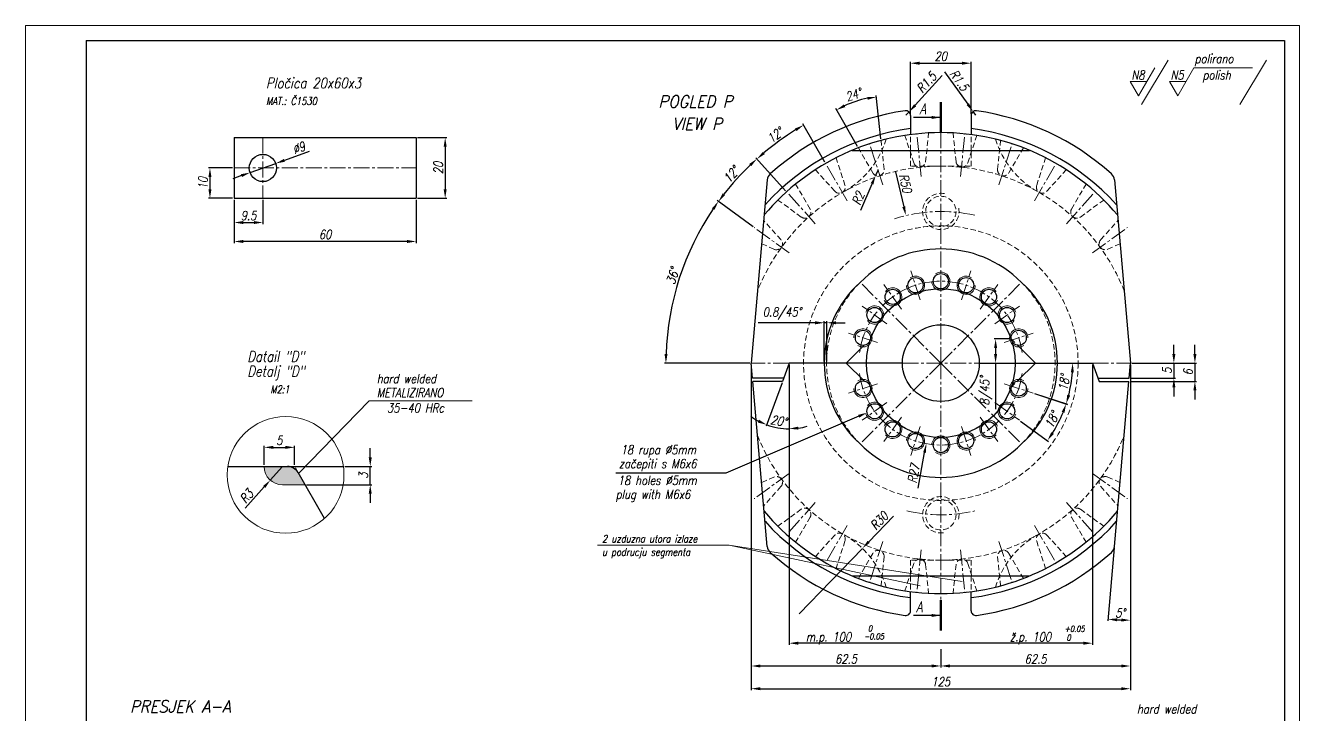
# Model space of a CAD drawing. Extents: x 459 to 1019, y 12 to 613.
# Drawn here: x 459.4 to 879.4, y 385.8 to 613 of the extents above; entities that cross this region are included whole.
import ezdxf
from ezdxf import colors
from ezdxf.entities.mleader import LeaderData, LeaderLine
from ezdxf.math import Vec2, Vec3

# ---------------------------------------------------------------- set-up
doc = ezdxf.new("R2010")
doc.units = 0
doc.header["$LTSCALE"] = 7
doc.header["$MEASUREMENT"] = 0
doc.linetypes.add('CENTER2', pattern=[1.125, 0.75, -0.125, 0.125, -0.125])
doc.linetypes.add('HIDDEN', pattern=[0.375, 0.25, -0.125])
doc.layers.get('0').update_dxf_attribs({"linetype": 'CONTINUOUS', "lineweight": 15})
for name, color, linetype, lineweight in [('1', 1, 'CENTER2', 15), ('2', 2, 'HIDDEN', 15), ('3', 3, 'CONTINUOUS', 30), ('4', 5, 'CONTINUOUS', 50), ('8', 252, 'CONTINUOUS', 15), ('ENGLISH', 252, 'CONTINUOUS', 18)]:
    doc.layers.add(name, color=color, linetype=linetype, lineweight=lineweight)
doc.styles.add('ITALICT', font='ITALICT.shx', dxfattribs={"width": 0.8, "height": 3})
doc.styles.get("Standard").update_dxf_attribs({"font": 'isocp.shx', "height": 3})
doc.dimstyles.get("Standard").update_dxf_attribs({"dimtxt": 3, "dimasz": 3, "dimexe": 0.5, "dimexo": 0.5, "dimgap": 0.8, "dimtad": 1, "dimdsep": 46, "dimtxsty": 'ITALICT', "dimcen": 0.09, "dimazin": 2, "dimtfac": 1, "dimtmove": 0, "dimatfit": 3, "dimfxl": 1, "dimtolj": 1, "dimtzin": 0, "dimarcsym": 0})

# ---------------------------------------------------------------- blocks, each defined once
blk = doc.blocks.new('*D4')
at = {"color": 0, "lineweight": -2, "transparency": 16777216}
for p, q in [((751.16, 583.84), (751.16, 601.02)), ((771.16, 583.84), (771.16, 601.02)), ((754.16, 600.52), (768.16, 600.52))]:
    blk.add_line(p, q, dxfattribs=at)
at = {"color": 0, "transparency": 16777216}
for points in [[(754.16, 601.02), (754.16, 600.02), (751.16, 600.52)], [(768.16, 601.02), (768.16, 600.02), (771.16, 600.52)]]:
    blk.add_solid(points, dxfattribs=at)
at = {"color": 0, "transparency": 16777216, "insert": (761.16, 602.82), "char_height": 3, "attachment_point": 5, "style": 'ITALICT'}
blk.add_mtext('\\A1;20', dxfattribs=at)
blk = doc.blocks.new('*D5')
at = {"color": 0, "lineweight": -2, "transparency": 16777216}
for p, q in [((740.46, 565.36), (739.67, 563.53)), ((734.77, 552.11), (738.49, 560.77))]:
    blk.add_line(p, q, dxfattribs=at)
at = {"color": 0, "transparency": 16777216}
blk.add_solid([(738.03, 560.97), (738.95, 560.57), (739.67, 563.53)], dxfattribs=at)
at = {"color": 0, "transparency": 16777216, "insert": (733.92, 555.96), "char_height": 3, "attachment_point": 5, "rotation": 66.7596, "style": 'ITALICT'}
blk.add_mtext('\\A1;R2', dxfattribs=at)
blk = doc.blocks.new('*D6')
at = {"color": 0, "lineweight": -2, "transparency": 16777216}
for p, q in [((719.71, 514.95), (700.94, 514.95)), ((722.71, 502.14), (722.71, 515.45)), ((723.59, 514.95), (722.71, 514.95)), ((723.59, 502.14), (723.59, 515.45)), ((726.59, 514.95), (729.59, 514.95))]:
    blk.add_line(p, q, dxfattribs=at)
at = {"color": 0, "transparency": 16777216}
for points in [[(719.71, 515.45), (719.71, 514.45), (722.71, 514.95)], [(726.59, 515.45), (726.59, 514.45), (723.59, 514.95)]]:
    blk.add_solid(points, dxfattribs=at)
at = {"color": 0, "transparency": 16777216, "insert": (708.83, 518.03), "char_height": 3, "attachment_point": 5, "style": 'ITALICT'}
blk.add_mtext('\\A1;0.8/45%%d', dxfattribs=at)
blk = doc.blocks.new('*D7')
at = {"color": 0, "lineweight": -2, "transparency": 16777216}
for p, q in [((837.99, 504.64), (837.99, 507.64)), ((824.16, 501.64), (838.49, 501.64)), ((837.99, 501.64), (837.99, 496.64)), ((823.73, 496.64), (838.49, 496.64)), ((837.99, 493.64), (837.99, 490.64))]:
    blk.add_line(p, q, dxfattribs=at)
at = {"color": 0, "transparency": 16777216}
for points in [[(837.49, 504.64), (838.49, 504.64), (837.99, 501.64)], [(837.49, 493.64), (838.49, 493.64), (837.99, 496.64)]]:
    blk.add_solid(points, dxfattribs=at)
at = {"color": 0, "transparency": 16777216, "insert": (835.69, 499.14), "char_height": 3, "attachment_point": 5, "rotation": 90, "style": 'ITALICT'}
blk.add_mtext('\\A1;5', dxfattribs=at)
blk = doc.blocks.new('*D8')
at = {"color": 0, "lineweight": -2, "transparency": 16777216}
for p, q in [((844.92, 504.64), (844.92, 507.64)), ((838.49, 501.64), (845.42, 501.64)), ((844.92, 501.64), (844.92, 495.64)), ((823.64, 495.64), (845.42, 495.64)), ((844.92, 492.64), (844.92, 489.64))]:
    blk.add_line(p, q, dxfattribs=at)
at = {"color": 0, "transparency": 16777216}
for points in [[(844.42, 504.64), (845.42, 504.64), (844.92, 501.64)], [(844.42, 492.64), (845.42, 492.64), (844.92, 495.64)]]:
    blk.add_solid(points, dxfattribs=at)
at = {"color": 0, "transparency": 16777216, "insert": (842.62, 498.64), "char_height": 3, "attachment_point": 5, "rotation": 90, "style": 'ITALICT'}
blk.add_mtext('\\A1;6', dxfattribs=at)
blk = doc.blocks.new('*D9')
at = {"color": 0, "lineweight": -2, "transparency": 16777216}
for p, q in [((709.98, 558.49), (700.19, 569.37)), ((699.27, 546.61), (687.44, 555.21))]:
    blk.add_line(p, q, dxfattribs=at)
blk.add_arc((761.16, 501.64), 90.63, 133.8967, 142.1033, dxfattribs=at)
at = {"color": 0, "transparency": 16777216}
for points in [[(697.99, 567.32), (698.67, 566.58), (700.52, 568.99)], [(690.05, 557.01), (689.25, 557.61), (687.84, 554.91)]]:
    blk.add_solid(points, dxfattribs=at)
at = {"color": 0, "transparency": 16777216, "insert": (692.11, 563.83), "char_height": 3, "attachment_point": 5, "rotation": 48, "style": 'ITALICT'}
blk.add_mtext('\\A1;12°', dxfattribs=at)
blk = doc.blocks.new('*D10')
at = {"color": 0, "lineweight": -2, "transparency": 16777216}
for p, q in [((722.91, 567.89), (715.62, 580.52)), ((709.98, 558.49), (700.22, 569.33))]:
    blk.add_line(p, q, dxfattribs=at)
blk.add_arc((761.16, 501.64), 90.58, 121.8976, 130.1024, dxfattribs=at)
at = {"color": 0, "transparency": 16777216}
for points in [[(713.04, 578.98), (713.56, 578.12), (715.87, 580.09)], [(703.14, 570.55), (702.49, 571.31), (700.55, 568.96)]]:
    blk.add_solid(points, dxfattribs=at)
at = {"color": 0, "transparency": 16777216, "insert": (706.57, 576.79), "char_height": 3, "attachment_point": 5, "rotation": 36, "style": 'ITALICT'}
blk.add_mtext('\\A1;12°', dxfattribs=at)
blk = doc.blocks.new('*D11')
at = {"color": 0, "lineweight": -2, "transparency": 16777216}
blk.add_line((746.22, 564.7), (748.94, 553.22), dxfattribs=at)
at = {"color": 0, "transparency": 16777216}
blk.add_solid([(749.43, 553.33), (748.46, 553.1), (749.64, 550.3)], dxfattribs=at)
at = {"color": 0, "transparency": 16777216, "insert": (749.48, 560.95), "char_height": 3, "attachment_point": 5, "rotation": 283.33, "style": 'ITALICT'}
blk.add_mtext('\\A1;R50', dxfattribs=at)
blk = doc.blocks.new('*D12')
at = {"color": 0, "lineweight": -2, "transparency": 16777216}
for p, q in [((823.66, 461.79), (823.66, 416.4)), ((818.33, 440.71), (816.23, 416.72))]:
    blk.add_line(p, q, dxfattribs=at)
blk.add_arc((823.66, 501.64), 84.74, 267.0284, 267.9716, dxfattribs=at)
at = {"color": 0, "transparency": 16777216}
for points in [[(819.24, 416.52), (819.31, 417.51), (816.28, 417.22)], [(820.67, 417.45), (820.66, 416.45), (823.66, 416.9)]]:
    blk.add_solid(points, dxfattribs=at)
at = {"color": 0, "transparency": 16777216, "insert": (820.34, 419.27), "char_height": 3, "attachment_point": 5, "rotation": 357.6891, "style": 'ITALICT'}
blk.add_mtext('\\A1;5°', dxfattribs=at)
blk = doc.blocks.new('*D13')
at = {"color": 0, "lineweight": -2, "transparency": 16777216}
for p, q in [((698.66, 501.14), (698.66, 401.3)), ((761.16, 407.34), (761.16, 401.3)), ((701.66, 401.8), (758.16, 401.8))]:
    blk.add_line(p, q, dxfattribs=at)
at = {"color": 0, "transparency": 16777216}
for points in [[(701.66, 402.3), (701.66, 401.3), (698.66, 401.8)], [(758.16, 402.3), (758.16, 401.3), (761.16, 401.8)]]:
    blk.add_solid(points, dxfattribs=at)
at = {"color": 0, "transparency": 16777216, "insert": (729.91, 404.1), "char_height": 3, "attachment_point": 5, "style": 'ITALICT'}
blk.add_mtext('\\A1;62.5', dxfattribs=at)
blk = doc.blocks.new('*D14')
at = {"color": 0, "lineweight": -2, "transparency": 16777216}
for p, q in [((823.66, 501.14), (823.66, 401.3)), ((761.16, 407.34), (761.16, 401.3)), ((764.16, 401.8), (820.66, 401.8))]:
    blk.add_line(p, q, dxfattribs=at)
at = {"color": 0, "transparency": 16777216}
for points in [[(764.16, 402.3), (764.16, 401.3), (761.16, 401.8)], [(820.66, 402.3), (820.66, 401.3), (823.66, 401.8)]]:
    blk.add_solid(points, dxfattribs=at)
at = {"color": 0, "transparency": 16777216, "insert": (792.41, 404.1), "char_height": 3, "attachment_point": 5, "style": 'ITALICT'}
blk.add_mtext('\\A1;62.5', dxfattribs=at)
blk = doc.blocks.new('*D47')
at = {"color": 0, "lineweight": -2, "transparency": 16777216}
for p, q in [((741.4, 575.54), (739.89, 589.89)), ((733.72, 573.04), (726.5, 585.54))]:
    blk.add_line(p, q, dxfattribs=at)
blk.add_arc((743.43, 556.22), 33.36, 101.1548, 114.8452, dxfattribs=at)
at = {"color": 0, "transparency": 16777216}
for points in [[(736.9, 589.44), (737.05, 588.45), (739.95, 589.39)], [(729.65, 586.04), (729.19, 586.93), (726.75, 585.1)]]:
    blk.add_solid(points, dxfattribs=at)
at = {"color": 0, "transparency": 16777216, "insert": (732.41, 590.13), "char_height": 3, "attachment_point": 5, "rotation": 18, "style": 'ITALICT'}
blk.add_mtext('\\A1;24°', dxfattribs=at)
blk = doc.blocks.new('*D49')
at = {"color": 0, "lineweight": -2, "transparency": 16777216}
for p, q in [((762.41, 597.73), (770.05, 587)), ((772.66, 583.34), (771.79, 584.56))]:
    blk.add_line(p, q, dxfattribs=at)
at = {"color": 0, "transparency": 16777216}
blk.add_solid([(770.46, 587.29), (769.65, 586.71), (771.79, 584.56)], dxfattribs=at)
at = {"color": 0, "transparency": 16777216, "insert": (767.23, 594.92), "char_height": 3, "attachment_point": 5, "rotation": 305.4766, "style": 'ITALICT'}
blk.add_mtext('\\A1;R1.5', dxfattribs=at)
blk = doc.blocks.new('*D50')
at = {"color": 0, "lineweight": -2, "transparency": 16777216}
for p, q in [((761.55, 596.42), (752.69, 586.67)), ((749.66, 583.34), (750.67, 584.45))]:
    blk.add_line(p, q, dxfattribs=at)
at = {"color": 0, "transparency": 16777216}
blk.add_solid([(752.32, 587), (753.06, 586.33), (750.67, 584.45)], dxfattribs=at)
at = {"color": 0, "transparency": 16777216, "insert": (756.43, 594.2), "char_height": 3, "attachment_point": 5, "rotation": 47.732, "style": 'ITALICT'}
blk.add_mtext('\\A1;R1.5', dxfattribs=at)
blk = doc.blocks.new('*D62')
at = {"color": 0, "lineweight": -2, "transparency": 16777216}
for p, q in [((711.16, 501.14), (711.16, 408.81)), ((811.16, 501.14), (811.16, 408.81)), ((808.16, 409.31), (714.16, 409.31))]:
    blk.add_line(p, q, dxfattribs=at)
at = {"color": 0, "transparency": 16777216}
for points in [[(714.16, 409.81), (714.16, 408.81), (711.16, 409.31)], [(808.16, 409.81), (808.16, 408.81), (811.16, 409.31)]]:
    blk.add_solid(points, dxfattribs=at)
blk = doc.blocks.new('*D63')
at = {"color": 0, "lineweight": -2, "transparency": 16777216}
for p, q in [((783.82, 509.64), (778.72, 509.64)), ((779.22, 506.64), (779.22, 504.64)), ((779.22, 501.64), (779.22, 486.42))]:
    blk.add_line(p, q, dxfattribs=at)
at = {"color": 0, "transparency": 16777216}
for points in [[(778.72, 506.64), (779.72, 506.64), (779.22, 509.64)], [(778.72, 504.64), (779.72, 504.64), (779.22, 501.64)]]:
    blk.add_solid(points, dxfattribs=at)
at = {"color": 0, "transparency": 16777216, "insert": (776.13, 492.53), "char_height": 3, "attachment_point": 5, "rotation": 90, "style": 'ITALICT'}
blk.add_mtext('\\A1;8/45°', dxfattribs=at)
blk = doc.blocks.new('*D64')
at = {"color": 0, "lineweight": -2, "transparency": 16777216}
for p, q in [((588.69, 575.98), (598.27, 575.98)), ((597.77, 572.98), (597.77, 558.98)), ((588.69, 555.98), (598.27, 555.98))]:
    blk.add_line(p, q, dxfattribs=at)
at = {"color": 0, "transparency": 16777216}
for points in [[(597.27, 572.98), (598.27, 572.98), (597.77, 575.98)], [(597.27, 558.98), (598.27, 558.98), (597.77, 555.98)]]:
    blk.add_solid(points, dxfattribs=at)
at = {"color": 0, "transparency": 16777216, "insert": (595.47, 565.98), "char_height": 3, "attachment_point": 5, "rotation": 90, "style": 'ITALICT'}
blk.add_mtext('\\A1;20', dxfattribs=at)
blk = doc.blocks.new('*D65')
at = {"color": 0, "lineweight": -2, "transparency": 16777216}
for p, q in [((528.19, 555.48), (528.19, 541.25)), ((588.19, 555.48), (588.19, 541.25)), ((585.19, 541.75), (531.19, 541.75))]:
    blk.add_line(p, q, dxfattribs=at)
at = {"color": 0, "transparency": 16777216}
for points in [[(531.19, 542.25), (531.19, 541.25), (528.19, 541.75)], [(585.19, 542.25), (585.19, 541.25), (588.19, 541.75)]]:
    blk.add_solid(points, dxfattribs=at)
at = {"color": 0, "transparency": 16777216, "insert": (558.19, 544.05), "char_height": 3, "attachment_point": 5, "style": 'ITALICT'}
blk.add_mtext('\\A1;60', dxfattribs=at)
blk = doc.blocks.new('*D66')
at = {"color": 0, "lineweight": -2, "transparency": 16777216}
for p, q in [((528.19, 555.48), (528.19, 547.5)), ((537.69, 555.48), (537.69, 547.5)), ((531.19, 548), (534.69, 548))]:
    blk.add_line(p, q, dxfattribs=at)
at = {"color": 0, "transparency": 16777216}
for points in [[(531.19, 548.5), (531.19, 547.5), (528.19, 548)], [(534.69, 548.5), (534.69, 547.5), (537.69, 548)]]:
    blk.add_solid(points, dxfattribs=at)
at = {"color": 0, "transparency": 16777216, "insert": (532.94, 550.3), "char_height": 3, "attachment_point": 5, "style": 'ITALICT'}
blk.add_mtext('\\A1;9.5', dxfattribs=at)
blk = doc.blocks.new('*D67')
at = {"color": 0, "lineweight": -2, "transparency": 16777216}
for p, q in [((527.69, 565.98), (519.72, 565.98)), ((520.22, 562.98), (520.22, 558.98)), ((527.69, 555.98), (519.72, 555.98))]:
    blk.add_line(p, q, dxfattribs=at)
at = {"color": 0, "transparency": 16777216}
for points in [[(519.72, 562.98), (520.72, 562.98), (520.22, 565.98)], [(519.72, 558.98), (520.72, 558.98), (520.22, 555.98)]]:
    blk.add_solid(points, dxfattribs=at)
at = {"color": 0, "transparency": 16777216, "insert": (517.92, 560.98), "char_height": 3, "attachment_point": 5, "rotation": 90, "style": 'ITALICT'}
blk.add_mtext('\\A1;10', dxfattribs=at)
blk = doc.blocks.new('*D68')
at = {"color": 0, "lineweight": -2, "transparency": 16777216}
for p, q in [((552.97, 571.41), (544.76, 568.49)), ((533.45, 564.47), (541.93, 567.49)), ((530.62, 563.47), (527.8, 562.46))]:
    blk.add_line(p, q, dxfattribs=at)
at = {"color": 0, "transparency": 16777216}
for points in [[(544.59, 568.96), (544.92, 568.02), (541.93, 567.49)], [(530.46, 563.94), (530.79, 562.99), (533.45, 564.47)]]:
    blk.add_solid(points, dxfattribs=at)
at = {"color": 0, "transparency": 16777216, "insert": (549.5, 572.62), "char_height": 3, "attachment_point": 5, "rotation": 19.5748, "style": 'ITALICT'}
blk.add_mtext('\\A1;∅9', dxfattribs=at)
blk = doc.blocks.new('*D72')
at = {"color": 0, "lineweight": -2, "transparency": 16777216}
for p, q in [((699.27, 546.61), (687.43, 555.21)), ((698.16, 501.64), (670.03, 501.64))]:
    blk.add_line(p, q, dxfattribs=at)
blk.add_arc((761.16, 501.64), 90.64, 145.8965, 178.1035, dxfattribs=at)
at = {"color": 0, "transparency": 16777216}
for points in [[(685.7, 552.75), (686.52, 552.18), (687.84, 554.92)], [(671.07, 504.64), (670.07, 504.65), (670.53, 501.64)]]:
    blk.add_solid(points, dxfattribs=at)
at = {"color": 0, "transparency": 16777216, "insert": (672.77, 530.36), "char_height": 3, "attachment_point": 5, "rotation": 72, "style": 'ITALICT'}
blk.add_mtext('\\A1;36°', dxfattribs=at)
blk = doc.blocks.new('*D73')
at = {"color": 0, "lineweight": -2, "transparency": 16777216}
for p, q in [((745.56, 451.24), (737.38, 442.73)), ((714.5, 418.95), (735.3, 440.57))]:
    blk.add_line(p, q, dxfattribs=at)
at = {"color": 0, "transparency": 16777216}
blk.add_solid([(737.02, 443.08), (737.74, 442.39), (735.3, 440.57)], dxfattribs=at)
at = {"color": 0, "transparency": 16777216, "insert": (740.85, 449.66), "char_height": 3, "attachment_point": 5, "rotation": 46.1102, "style": 'ITALICT'}
blk.add_mtext('\\A1;R30', dxfattribs=at)
blk = doc.blocks.new('*D84')
at = {"color": 0, "lineweight": -2, "transparency": 16777216}
blk.add_line((792.07, 491.6), (802.97, 488.06), dxfattribs=at)
blk.add_arc((761.16, 501.64), 43.46, 345.9561, 356.0439, dxfattribs=at)
at = {"color": 0, "transparency": 16777216}
for points in [[(804.02, 498.66), (805.02, 498.63), (804.62, 501.64)], [(803.8, 490.96), (802.84, 491.24), (802.49, 488.22)]]:
    blk.add_solid(points, dxfattribs=at)
at = {"color": 0, "transparency": 16777216, "insert": (801.81, 495.21), "char_height": 3, "attachment_point": 5, "rotation": 81, "style": 'ITALICT'}
blk.add_mtext('\\A1;18°', dxfattribs=at)
blk = doc.blocks.new('*D85')
at = {"color": 0, "lineweight": -2, "transparency": 16777216}
for p, q in [((792.07, 491.6), (802.95, 488.07)), ((787.46, 482.54), (796.71, 475.82))]:
    blk.add_line(p, q, dxfattribs=at)
blk.add_arc((761.16, 501.64), 43.43, 327.9583, 338.0417, dxfattribs=at)
at = {"color": 0, "transparency": 16777216}
for points in [[(800.98, 485.57), (801.92, 485.23), (802.47, 488.22)], [(798.4, 478.32), (797.57, 478.88), (796.3, 476.11)]]:
    blk.add_solid(points, dxfattribs=at)
at = {"color": 0, "transparency": 16777216, "insert": (797.81, 482.97), "char_height": 3, "attachment_point": 5, "rotation": 63, "style": 'ITALICT'}
blk.add_mtext('\\A1;18°', dxfattribs=at)
blk = doc.blocks.new('*D86')
at = {"color": 0, "lineweight": -2, "transparency": 16777216}
for p, q in [((711.16, 500.64), (711.16, 479.52)), ((708.81, 495.17), (703.6, 480.85))]:
    blk.add_line(p, q, dxfattribs=at)
for start, end in [(234.0919, 242.0459), (250, 270), (277.9541, 285.9081)]:
    blk.add_arc((711.16, 501.64), 21.63, start, end, dxfattribs=at)
at = {"color": 0, "transparency": 16777216}
for points in [[(701.23, 483), (700.82, 482.08), (703.77, 481.32)], [(714.19, 479.73), (714.12, 480.72), (711.16, 480.02)]]:
    blk.add_solid(points, dxfattribs=at)
at = {"color": 0, "transparency": 16777216, "insert": (707.73, 482.62), "char_height": 3, "attachment_point": 5, "rotation": 349.7577, "style": 'ITALICT'}
blk.add_mtext('\\A1;20°', dxfattribs=at)
blk = doc.blocks.new('*D88')
at = {"color": 0, "lineweight": -2, "transparency": 16777216}
for p, q in [((698.66, 501.14), (698.66, 393.81)), ((823.66, 501.14), (823.66, 393.81)), ((701.66, 394.31), (820.66, 394.31))]:
    blk.add_line(p, q, dxfattribs=at)
at = {"color": 0, "transparency": 16777216}
for points in [[(701.66, 394.81), (701.66, 393.81), (698.66, 394.31)], [(820.66, 394.81), (820.66, 393.81), (823.66, 394.31)]]:
    blk.add_solid(points, dxfattribs=at)
at = {"color": 0, "transparency": 16777216, "insert": (761.16, 396.61), "char_height": 3, "attachment_point": 5, "style": 'ITALICT'}
blk.add_mtext('\\A1;125', dxfattribs=at)
blk = doc.blocks.new('*D90')
at = {"color": 0, "lineweight": -2, "transparency": 16777216}
for p, q in [((544.11, 467.57), (540.12, 463.08)), ((531.88, 453.82), (538.13, 460.84))]:
    blk.add_line(p, q, dxfattribs=at)
at = {"color": 0, "transparency": 16777216}
blk.add_solid([(537.75, 461.17), (538.5, 460.51), (540.12, 463.08)], dxfattribs=at)
at = {"color": 0, "transparency": 16777216, "insert": (532.29, 457.74), "char_height": 3, "attachment_point": 5, "rotation": 48.3481, "style": 'ITALICT'}
blk.add_mtext('\\A1;R3', dxfattribs=at)
blk = doc.blocks.new('*D91')
at = {"color": 0, "lineweight": -2, "transparency": 16777216}
for p, q in [((573.06, 470.57), (573.06, 473.57)), ((564.71, 467.57), (573.56, 467.57)), ((573.06, 461.57), (573.06, 467.57)), ((552.07, 461.57), (573.56, 461.57)), ((573.06, 458.57), (573.06, 455.57))]:
    blk.add_line(p, q, dxfattribs=at)
at = {"color": 0, "transparency": 16777216}
for points in [[(572.56, 470.57), (573.56, 470.57), (573.06, 467.57)], [(572.56, 458.57), (573.56, 458.57), (573.06, 461.57)]]:
    blk.add_solid(points, dxfattribs=at)
at = {"color": 0, "transparency": 16777216, "insert": (570.76, 464.57), "char_height": 3, "attachment_point": 5, "rotation": 90, "style": 'ITALICT'}
blk.add_mtext('\\A1;3', dxfattribs=at)
blk = doc.blocks.new('*D92')
at = {"color": 0, "lineweight": -2, "transparency": 16777216}
for p, q in [((538.11, 468.07), (538.11, 474.38)), ((541.11, 473.88), (545.11, 473.88)), ((548.11, 468.07), (548.11, 474.38))]:
    blk.add_line(p, q, dxfattribs=at)
at = {"color": 0, "transparency": 16777216}
for points in [[(541.11, 474.38), (541.11, 473.38), (538.11, 473.88)], [(545.11, 474.38), (545.11, 473.38), (548.11, 473.88)]]:
    blk.add_solid(points, dxfattribs=at)
at = {"color": 0, "transparency": 16777216, "insert": (543.11, 476.18), "char_height": 3, "attachment_point": 5, "style": 'ITALICT'}
blk.add_mtext('\\A1;5', dxfattribs=at)
blk = doc.blocks.new('A$C0FD72C1E')
for p, q in [((8.79, 14.65), (0, 0)), ((41.25, 14.65), (32.45, 0)), ((4.36, 12.08), (-0.96, 2.86)), ((17.26, 12.08), (11.94, 2.86)), ((17.26, 12.08), (36.56, 12.08)), ((-3.7, 7.62), (-0.96, 2.86)), ((1.79, 7.62), (-3.7, 7.62)), ((9.19, 7.62), (11.94, 2.86)), ((14.69, 7.62), (9.19, 7.62))]:
    blk.add_line(p, q)
at = {"style": 'ITALICT', "width": 0.8}
for s, p in [('polirano', (17.55, 13.67)), ('N8', (-3.32, 8.24)), ('N5', (9.58, 8.24))]:
    blk.add_text(s, height=3, dxfattribs=at).set_placement(p)
at = {"layer": 'ENGLISH', "style": 'ITALICT', "width": 0.8}
blk.add_text('polish', height=3, dxfattribs=at).set_placement((20.16, 8.23))
blk = doc.blocks.new('*D106')
at = {"color": 0, "linetype": 'ByBlock', "lineweight": -2, "transparency": 16777216}
blk.add_line((753.68, 460.4), (755.81, 472.13), dxfattribs=at)
at = {"color": 0, "transparency": 16777216}
blk.add_solid([(755.32, 472.22), (756.3, 472.04), (756.35, 475.08)], dxfattribs=at)
at = {"color": 0, "transparency": 16777216, "insert": (752.22, 465.2), "char_height": 3, "attachment_point": 5, "rotation": 79.7186, "style": 'ITALICT'}
blk.add_mtext('\\A1;R27', dxfattribs=at)

msp = doc.modelspace()

# ---------------------------------------------------------------- hatches: boundary and pattern name
h = msp.add_hatch(color=256)
h.dxf.hatch_style = 1
h.paths.add_polyline_path([(551.5717, 461.5654), (549.2623, 465.5654, 0.26794919), (545.7982, 467.5654), (538.1076, 467.5654, 0.41421356), (544.1076, 461.5654)])

# ---------------------------------------------------------------- linework, layer by layer
for p, q in [((459.4079, 612.9628), (459.4079, 12.3608)), ((459.4079, 612.9628), (879.4079, 612.9628)), ((879.4079, 612.9628), (879.4079, 12.3608)), ((572.7089, 489.1912), (549.4651, 465.2141)), ((606.6576, 489.1912), (572.7089, 489.1912)), ((544.1076, 461.5654), (551.5717, 461.5654)), ((647.9492, 441.5866), (691.3542, 441.5866)), ((768.1589, 429.6477), (691.3542, 441.5866)), ((691.3542, 441.5866), (754.298, 428.1823))]:
    msp.add_line(p, q)
msp.add_circle((545.1725, 464.7978), 19.2369)
for centre, radius, start, end in [((752.8208, 527.3226), 3, 182.315932, 125.92906), ((761.1642, 528.6441), 3, 182.315932, 125.92906), ((769.5077, 527.3226), 3, 54.07094, 357.684068), ((745.294, 523.4875), 3, 200.315932, 143.92906), ((777.0344, 523.4875), 3, 36.07094, 339.684068), ((739.3208, 517.5143), 3, 218.315932, 161.92906), ((783.0077, 517.5143), 3, 18.07094, 321.684068), ((735.4857, 509.9875), 3, 236.315932, 179.92906), ((786.8428, 509.9875), 3, 0.07094, 303.684068), ((735.4857, 493.3006), 3, 180.07094, 123.684068), ((786.8428, 493.3006), 3, 56.315932, 359.92906), ((739.3208, 485.7739), 3, 198.07094, 141.684068), ((783.0077, 485.7739), 3, 38.315932, 341.92906), ((745.294, 479.8006), 3, 216.07094, 159.684068), ((752.8208, 475.9655), 3, 234.07094, 177.684068), ((769.5077, 475.9655), 3, 2.315932, 305.92906), ((777.0344, 479.8006), 3, 20.315932, 323.92906), ((761.1642, 474.6441), 3, 234.07094, 177.684068), ((544.1076, 467.5654), 6, 180, 270)]:
    msp.add_arc(centre, radius, start, end)
at = {"layer": '1'}
for p, q in [((761.1642, 501.6441), (761.1642, 586.4283)), ((537.6898, 575.9778), (537.6898, 555.9778)), ((754.7007, 563.1402), (753.2201, 577.2277)), ((767.6277, 563.1402), (769.1084, 577.2277)), ((742.0562, 560.4525), (737.6789, 573.9244)), ((780.2723, 560.4525), (784.6495, 573.9244)), ((730.2468, 555.1946), (723.1642, 567.462)), ((792.0817, 555.1946), (799.1642, 567.462)), ((528.1898, 565.9778), (588.1898, 565.9778)), ((719.7886, 547.5963), (710.3103, 558.1231)), ((802.5398, 547.5963), (812.0182, 558.1231)), ((711.1388, 537.9897), (699.6789, 546.3157)), ((811.1897, 537.9897), (822.6495, 546.3157)), ((754.3659, 522.5673), (751.2757, 532.0779)), ((767.9626, 522.5673), (771.0528, 532.0779)), ((761.1642, 501.6441), (734.5417, 528.2666)), ((748.233, 519.4424), (742.3551, 527.5326)), ((761.1642, 501.6441), (787.7868, 528.2666)), ((774.0955, 519.4424), (779.9734, 527.5326)), ((743.3659, 514.5753), (735.2757, 520.4532)), ((778.9626, 514.5753), (787.0528, 520.4532)), ((740.241, 508.4424), (730.7304, 511.5326)), ((782.0875, 508.4424), (791.598, 511.5326)), ((711.1642, 501.6441), (698.6642, 501.6441)), ((761.1642, 501.6441), (734.5417, 475.0215)), ((748.5142, 501.6441), (773.8142, 501.6441)), ((761.1642, 501.6441), (787.7868, 475.0215)), ((761.1642, 501.6441), (761.1642, 416.8599)), ((811.1642, 501.6441), (823.6642, 501.6441)), ((740.241, 494.8457), (730.7304, 491.7555)), ((782.0875, 494.8457), (791.598, 491.7555)), ((743.3659, 488.7128), (735.2757, 482.8349)), ((778.9626, 488.7128), (787.0528, 482.8349)), ((748.233, 483.8457), (742.3551, 475.7555)), ((774.0955, 483.8457), (779.9734, 475.7555)), ((754.3659, 480.7208), (751.2757, 471.2102)), ((767.9626, 480.7208), (771.0528, 471.2102)), ((711.1388, 465.2984), (699.6789, 456.9724)), ((811.1897, 465.2984), (822.6495, 456.9724)), ((719.7886, 455.6918), (710.3103, 445.1651)), ((802.5398, 455.6918), (812.0182, 445.1651)), ((730.2468, 448.0935), (723.1642, 435.8261)), ((792.0817, 448.0935), (799.1642, 435.8261)), ((742.0562, 442.8356), (737.6789, 429.3638)), ((780.2723, 442.8356), (784.6495, 429.3638)), ((754.7007, 440.1479), (753.2201, 426.0604)), ((767.6277, 440.1479), (769.1084, 426.0604))]:
    msp.add_line(p, q, dxfattribs=at)
for radius, start, end in [(50, 77.077478, 107.769949), (27, 7.374451, 172.625549), (27, 187.374451, 352.625549), (50, 257.077478, 282.922522)]:
    msp.add_arc((761.1642, 501.6441), radius, start, end, dxfattribs=at)
at = {"layer": '2'}
for p, q in [((752.2587, 567.659), (749.3163, 576.7149)), ((751.1642, 566.5941), (751.1642, 576.9833)), ((756.1499, 568.068), (757.1452, 577.5377)), ((766.1786, 568.068), (765.1833, 577.5377)), ((770.0698, 567.659), (773.0122, 576.7149)), ((771.1642, 566.5941), (771.1642, 576.9833)), ((738.728, 564.3648), (733.9671, 572.6111)), ((742.4491, 565.5739), (741.4538, 575.0436)), ((779.8793, 565.5739), (780.8746, 575.0436)), ((783.6004, 564.3648), (788.3614, 572.6111)), ((729.5663, 560.2858), (726.6239, 569.3417)), ((792.7621, 560.2858), (795.7046, 569.3417)), ((726.1779, 558.3295), (719.8065, 565.4057)), ((761.1642, 566.5941), (751.1642, 566.5941)), ((761.1642, 566.5941), (771.1642, 566.5941)), ((796.1505, 558.3295), (802.5219, 565.4057)), ((718.0645, 552.4348), (713.3036, 560.681)), ((804.2639, 552.4348), (809.0249, 560.681)), ((715.1569, 549.8167), (707.4535, 555.4136)), ((807.1716, 549.8167), (814.8749, 555.4136)), ((708.4464, 542.3639), (702.7776, 548.6598)), ((813.8821, 542.3639), (819.5509, 548.6598)), ((706.1466, 539.1986), (702.1072, 540.9971)), ((816.1818, 539.1986), (820.2213, 540.9971)), ((784.3213, 509.6441), (786.4462, 507.5192)), ((784.3213, 493.6441), (786.4462, 495.7689)), ((549.2623, 465.5654), (548.1076, 467.5654)), ((706.1466, 464.0895), (702.1072, 462.2911)), ((816.1818, 464.0895), (820.2213, 462.2911)), ((708.4464, 460.9242), (702.7776, 454.6283)), ((813.8821, 460.9242), (819.5509, 454.6283)), ((715.1569, 453.4714), (707.4535, 447.8746)), ((718.0645, 450.8534), (713.3036, 442.6071)), ((804.2639, 450.8534), (809.0249, 442.6071)), ((807.1716, 453.4714), (814.8749, 447.8746)), ((726.1779, 444.9586), (719.8065, 437.8825)), ((729.5663, 443.0023), (726.6239, 433.9465)), ((792.7621, 443.0023), (795.7046, 433.9465)), ((796.1505, 444.9586), (802.5219, 437.8825)), ((738.728, 438.9233), (733.9671, 430.6771)), ((742.4491, 437.7142), (741.4538, 428.2445)), ((779.8793, 437.7142), (780.8746, 428.2445)), ((783.6004, 438.9233), (788.3614, 430.6771)), ((752.2587, 435.6291), (749.3163, 426.5733)), ((751.1642, 436.6941), (751.1642, 426.3048)), ((761.1642, 436.6941), (751.1642, 436.6941)), ((756.1499, 435.2202), (757.1452, 425.7504)), ((761.1642, 436.6941), (771.1642, 436.6941)), ((766.1786, 435.2202), (765.1833, 425.7504)), ((770.0698, 435.6291), (773.0122, 426.5733)), ((771.1642, 436.6941), (771.1642, 426.3048))]:
    msp.add_line(p, q, dxfattribs=at)
for centre, radius in [((761.1642, 551.6441), 5), ((761.1642, 501.6441), 45.25), ((761.1642, 451.6441), 5)]:
    msp.add_circle(centre, radius, dxfattribs=at)
for centre, radius, start, end in [((714.5008, 584.3364), 30, 299.436134, 342.833101), ((807.8277, 584.3364), 30, 197.166899, 240.563866), ((754.1608, 568.277), 2, 198, 354), ((768.1676, 568.277), 2, 186, 342), ((761.1642, 501.6441), 64.95, 21.540868, 158.459132), ((740.4601, 565.3648), 2, 210, 6), ((781.8684, 565.3648), 2, 174, 330), ((727.6642, 559.6678), 2, 222, 18), ((794.6642, 559.6678), 2, 162, 318), ((761.1642, 551.6441), 6, 78.435826, 13.869365), ((716.3325, 551.4348), 2, 234, 30), ((805.996, 551.4348), 2, 150, 306), ((706.9601, 541.0257), 2, 246, 42), ((815.3684, 541.0257), 2, 138, 294), ((761.1642, 501.6441), 37.65, 134.999991, 225), ((761.1642, 501.6441), 37.65, 315, 45.000009), ((761.1642, 501.6441), 64.95, 201.540868, 338.459132), ((706.9601, 462.2625), 2, 318, 114), ((815.3684, 462.2625), 2, 66, 222), ((716.3325, 451.8534), 2, 330, 126), ((761.1642, 451.6441), 6, 346.130635, 281.564174), ((805.996, 451.8534), 2, 54, 210), ((727.6642, 443.6204), 2, 342, 138), ((794.6642, 443.6204), 2, 42, 198), ((714.5008, 418.9517), 30, 17.166899, 60.563866), ((807.8277, 418.9517), 30, 119.436134, 162.833101), ((740.4601, 437.9233), 2, 354, 150), ((754.1608, 435.0111), 2, 6, 162), ((768.1676, 435.0111), 2, 18, 174), ((781.8684, 437.9233), 2, 30, 186)]:
    msp.add_arc(centre, radius, start, end, dxfattribs=at)
at = {"layer": '3'}
for p, q in [((479.4079, 607.9628), (479.4079, 17.3608)), ((479.4079, 607.9628), (874.4079, 607.9628)), ((874.4079, 607.9628), (874.4079, 17.3608)), ((751.1642, 583.3386), (751.1642, 576.9833)), ((771.1642, 583.3386), (771.1642, 576.9833)), ((528.1898, 575.9778), (588.1898, 575.9778)), ((528.1898, 575.9778), (528.1898, 555.9778)), ((588.1898, 575.9778), (588.1898, 555.9778)), ((731.9242, 571.7941), (790.4042, 571.7941)), ((703.9515, 562.0782), (698.6642, 501.6441)), ((818.3769, 562.0782), (823.6642, 501.6441)), ((528.1898, 555.9778), (588.1898, 555.9778)), ((735.8823, 507.5192), (730.0072, 501.6441)), ((786.4462, 507.5192), (792.3213, 501.6441)), ((699.1017, 496.6441), (698.6642, 501.6441)), ((711.1642, 501.6441), (708.9804, 495.6441)), ((748.5142, 501.6441), (711.1642, 501.6441)), ((735.8823, 495.7689), (730.0072, 501.6441)), ((773.8142, 501.6441), (811.1642, 501.6441)), ((786.4462, 495.7689), (792.3213, 501.6441)), ((811.1642, 501.6441), (813.3481, 495.6441)), ((823.2268, 496.6441), (823.6642, 501.6441)), ((709.3444, 496.6441), (699.1017, 496.6441)), ((703.9515, 441.21), (699.1892, 495.6441)), ((708.9804, 495.6441), (699.1892, 495.6441)), ((812.9841, 496.6441), (823.2268, 496.6441)), ((813.3481, 495.6441), (823.1393, 495.6441)), ((818.3769, 441.21), (823.1393, 495.6441)), ((526.1357, 467.5654), (564.2093, 467.5654)), ((557.9883, 450.4515), (549.2623, 465.5654)), ((731.9242, 431.4941), (790.4042, 431.4941)), ((751.1642, 419.9495), (751.1642, 426.3048)), ((771.1642, 419.9495), (771.1642, 426.3048))]:
    msp.add_line(p, q, dxfattribs=at)
for centre, radius in [((537.6898, 565.9778), 4.5), ((752.8208, 527.3226), 2.5), ((761.1642, 528.6441), 2.5), ((769.5077, 527.3226), 2.5), ((761.1642, 501.6441), 24.5), ((745.294, 523.4875), 2.5), ((777.0344, 523.4875), 2.5), ((739.3208, 517.5143), 2.5), ((783.0077, 517.5143), 2.5), ((735.4857, 509.9875), 2.5), ((761.1642, 501.6441), 12.65), ((786.8428, 509.9875), 2.5), ((735.4857, 493.3006), 2.5), ((786.8428, 493.3006), 2.5), ((739.3208, 485.7739), 2.5), ((783.0077, 485.7739), 2.5), ((745.294, 479.8006), 2.5), ((777.0344, 479.8006), 2.5), ((752.8208, 475.9655), 2.5), ((761.1642, 474.6441), 2.5), ((769.5077, 475.9655), 2.5)]:
    msp.add_circle(centre, radius, dxfattribs=at)
for centre, radius, start, end in [((761.1642, 501.6441), 84, 98.012778, 132.023361), ((749.6642, 583.3386), 1.5, 0, 98.012778), ((772.6642, 583.3386), 1.5, 81.987222, 180), ((761.1642, 501.6441), 84, 47.976639, 81.987222), ((761.1642, 501.6441), 76, 39.991307, 140.008693), ((761.1642, 501.6441), 77.95, 97.370637, 138.01042), ((761.1642, 501.6441), 77.95, 41.98958, 82.629363), ((706.9401, 561.8167), 3, 132.023361, 175), ((815.3884, 561.8167), 3, 5, 47.976639), ((761.1642, 501.6441), 37.65, 44.999975, 134.999975), ((758.5906, 501.6441), 35.8763, 132.092389, 227.907639), ((763.7379, 501.6441), 35.8763, 312.092361, 47.907611), ((761.1642, 501.6441), 37.65, 224.999999, 315.000025), ((545.7982, 463.5654), 4, 30, 90), ((761.1642, 501.6441), 76, 219.991307, 320.008693), ((761.1642, 501.6441), 77.95, 221.98958, 262.629363), ((761.1642, 501.6441), 77.95, 277.370637, 318.01042), ((706.9401, 441.4714), 3, 185, 227.976639), ((815.3884, 441.4714), 3, 312.023361, 355), ((761.1642, 501.6441), 84, 227.976639, 261.987222), ((761.1642, 501.6441), 84, 278.012778, 312.023361), ((749.6642, 419.9495), 1.5, 261.987222, 0), ((772.6642, 419.9495), 1.5, 180, 278.012778)]:
    msp.add_arc(centre, radius, start, end, dxfattribs=at)
at = {"layer": '4'}
for p, q in [((761.1642, 587.6441), (761.1642, 577.6441)), ((761.1642, 423.4684), (761.1642, 413.4684))]:
    msp.add_line(p, q, dxfattribs=at)

# ---------------------------------------------------------------- block references
msp.add_blockref('A$C0FD72C1E', (827.3148, 586.8811))

# ---------------------------------------------------------------- texts
at = {"style": 'ITALICT', "width": 0.8}
for s, height, p in [('Pločica 20x60x3', 3.5, (538.7476, 592.2463)), ('MAT.: Č1530', 2.5, (538.7476, 586.7773)), ('A', 3.5, (754.1202, 583.7695)), ('Detalj "D"', 3.5, (532.6013, 497.2355)), ('M2:1', 2.5, (540.1434, 491.7665)), ('METALIZIRANO', 3, (575.224, 490.3906)), ('35-40 HRc', 3, (578.5849, 485.3823)), ('18 rupa %%C5mm', 3, (655.6256, 471.5843)), ('začepiti s M6x6', 3, (655.032, 467.0076)), ('2 uzduzna utora izlaze', 2.5, (649.4874, 442.4724)), ('u podrucju segmenta', 2.5, (649.4874, 438.1343)), ('A', 3.5, (752.9969, 419.5938)), ('m.p. 100', 3, (716.6909, 409.9104)), ('-0.05', 2, (735.8273, 410.5325)), ('  0', 2, (734.9493, 413.1714)), ('ž.p. 100', 3, (783.9458, 409.9104)), ('+0.05', 2, (801.9611, 413.0348)), ('  0', 2, (800.4237, 410.1575))]:
    msp.add_text(s, height=height, dxfattribs=at).set_placement(p)
at = {"linetype": 'Continuous', "style": 'ITALICT', "width": 0.9}
for s, p in [('POGLED P', (668.0705, 585.8789)), ('PRESJEK A-A', (493.839, 386.4651))]:
    msp.add_text(s, height=4, dxfattribs=at).set_placement(p)
at = {"layer": '8', "style": 'ITALICT', "width": 0.8}
for s, height, p in [('Datail "D"', 3.5, (532.6013, 502.1291)), ('hard welded', 3, (575.224, 495.0101)), ('hard welded', 3, (825.8535, 386.1209))]:
    msp.add_text(s, height=height, dxfattribs=at).set_placement(p)
at = {"layer": 'ENGLISH', "linetype": 'Continuous', "style": 'ITALICT', "width": 0.9}
msp.add_text('VIEW P', height=4, dxfattribs=at).set_placement((672.6214, 578.514))
at = {"layer": 'ENGLISH', "style": 'ITALICT', "width": 0.8}
for s, p in [('18 holes %%C5mm', (654.6701, 461.4814)), ('plug with M6x6', (653.9917, 456.9047))]:
    msp.add_text(s, height=3, dxfattribs=at).set_placement(p)

# ---------------------------------------------------------------- dimensions: what is measured, and where the dimension line sits
for base, p1, p2, picture, middle in [((771.1642, 600.5166), (751.1642, 583.3386), (771.1642, 583.3386), '*D4', (761.1642, 602.8166)), ((528.1898, 541.7453), (588.1898, 555.9778), (528.1898, 555.9778), '*D65', (558.1898, 544.0453)), ((537.6898, 547.9968), (528.1898, 555.9778), (537.6898, 555.9778), '*D66', (532.9398, 550.2968)), ((761.1642, 401.8019), (698.6642, 501.6441), (761.1642, 407.8356), '*D13', (729.9142, 404.1019)), ((823.6642, 394.3078), (698.6642, 501.6441), (823.6642, 501.6441), '*D88', (761.1642, 396.6078))]:
    dim = msp.add_linear_dim(base=base, p1=p1, p2=p2, dimstyle='Standard')
    dim.commit()
    dim.dimension.update_dxf_attribs({"geometry": picture, "text_midpoint": middle})
for center, mpoint, picture, middle in [((749.6642, 583.3386), (750.6731, 584.4486), '*D50', (756.4274, 594.1991)), ((772.6642, 583.3386), (771.7937, 584.5601), '*D49', (765.3599, 593.5878)), ((714.5008, 418.9517), (735.299, 440.5719), '*D73', (740.8515, 449.6615))]:
    dim = msp.add_radius_dim(center=center, mpoint=mpoint, dimstyle='Standard')
    dim.commit()
    dim.dimension.update_dxf_attribs({"geometry": picture, "text_midpoint": middle})
for base, line1, line2, picture, middle in [((735.363, 588.5819), ((742.4491, 565.5739), (741.4538, 575.0436)), ((738.728, 564.3648), (733.9671, 572.6111)), '*D47', (732.4142, 590.1275)), ((710.5105, 576.7413), ((730.2468, 555.1946), (723.1642, 567.462)), ((719.7886, 547.5963), (710.3103, 558.1231)), '*D10', (706.5686, 576.7885)), ((695.9717, 564.5997), ((719.7886, 547.5963), (710.3103, 558.1231)), ((711.1388, 537.9897), (699.6789, 546.3157)), '*D9', (692.1051, 563.8252)), ((678.3613, 538.5103), ((711.1642, 501.6441), (698.6642, 501.6441)), ((711.1388, 537.9897), (699.6789, 546.3157)), '*D72', (672.7739, 530.3638)), ((803.6714, 492.6089), ((782.0875, 494.8457), (791.598, 491.7555)), ((773.8142, 501.6441), (811.1642, 501.6441)), '*D84', (801.8143, 495.2057)), ((798.7789, 479.9272), ((778.9626, 488.7128), (787.0528, 482.8349)), ((782.0875, 494.8457), (791.598, 491.7555)), '*D85', (797.8146, 482.9698))]:
    dim = msp.add_angular_dim_2l(base=base, line1=line1, line2=line2, dimstyle='Standard')
    dim.commit()
    dim.dimension.update_dxf_attribs({"geometry": picture, "text_midpoint": middle})
dim = msp.add_diameter_dim_2p(p1=(533.4498, 564.4701), p2=(541.9297, 567.4855), dimstyle='Standard')
dim.commit()
dim.dimension.update_dxf_attribs({"geometry": '*D68', "text_midpoint": (549.5044, 572.62)})
for base, p1, p2, angle, picture, middle in [((597.7688, 555.9778), (588.1898, 575.9778), (588.1898, 555.9778), 90, '*D64', (595.4688, 565.9778)), ((520.2215, 555.9778), (528.1898, 565.9778), (528.1898, 555.9778), 90, '*D67', (517.9215, 560.9778)), ((844.9165, 495.6441), (837.9857, 501.6441), (823.1393, 495.6441), 270, '*D8', (842.6165, 498.6441)), ((837.9857, 496.6441), (823.6642, 501.6441), (823.2268, 496.6441), 270, '*D7', (835.6857, 499.1441))]:
    dim = msp.add_linear_dim(base=base, p1=p1, p2=p2, angle=angle, dimstyle='Standard')
    dim.commit()
    dim.dimension.update_dxf_attribs({"geometry": picture, "text_midpoint": middle})
dim = msp.add_radius_dim(center=(740.4601, 565.3648), mpoint=(739.6709, 563.5271), dimstyle='Standard')
dim.commit()
dim.dimension.update_dxf_attribs({"geometry": '*D5', "text_midpoint": (736.0309, 555.0508), "dimtype": 164})
for center, mpoint, override, picture, middle in [((761.1642, 501.6441), (749.6363, 550.297), {"dimcen": 0, "dimtofl": 0}, '*D11', (749.4765, 560.9471)), ((761.1642, 501.6441), (756.3452, 475.0776), {"dimcen": 0, "dimtofl": 0, "dimarcsym": 1}, '*D106', (752.2157, 465.1989)), ((544.1076, 467.5654), (540.12, 463.0822), {"dimlfac": 0.5, "dimtol": 0, "dimlim": 0, "dimtp": 0, "dimtm": 0, "dimtfac": 1, "dimtdec": 2, "dimtolj": 1, "dimtzin": 0}, '*D90', (532.2871, 457.7366))]:
    dim = msp.add_radius_dim(center=center, mpoint=mpoint, dimstyle='Standard', override=override)
    dim.commit()
    dim.dimension.update_dxf_attribs({"geometry": picture, "text_midpoint": middle})
dim = msp.add_linear_dim(base=(723.5892, 514.9487), p1=(722.7142, 501.6441), p2=(723.5892, 501.6441), text='0.8/45%%d', dimstyle='Standard')
dim.commit()
dim.dimension.update_dxf_attribs({"geometry": '*D6', "text_midpoint": (708.8285, 514.9487), "dimtype": 160})
dim = msp.add_linear_dim(base=(779.2187, 501.6441), p1=(784.3213, 509.6441), p2=(779.2187, 501.6441), angle=90, text='<>/45°', dimstyle='Standard')
dim.commit()
dim.dimension.update_dxf_attribs({"geometry": '*D63', "text_midpoint": (776.133, 492.5298)})
for base, line1, line2, picture, middle in [((708.6535, 480.1629), ((711.1642, 501.6441), (708.9804, 495.6441)), ((711.1642, 501.6441), (711.1642, 501.1441)), '*D86', (707.3187, 480.3613)), ((818.7368, 417.0439), ((818.3769, 441.21), (823.6205, 501.1441)), ((823.6642, 501.6441), (823.6642, 462.2911)), '*D12', (820.2473, 416.9695))]:
    dim = msp.add_angular_dim_2l(base=base, line1=line1, line2=line2, dimstyle='Standard')
    dim.commit()
    dim.dimension.update_dxf_attribs({"geometry": picture, "text_midpoint": middle, "dimtype": 162})
dim = msp.add_linear_dim(base=(711.1642, 409.3053), p1=(811.1642, 501.6441), p2=(711.1642, 501.6441), text=' ', dimstyle='Standard')
dim.commit()
dim.dimension.update_dxf_attribs({"geometry": '*D62', "text_midpoint": (761.1642, 409.3053)})
for base, p1, p2, override, picture, middle in [((823.6642, 401.8019), (761.1642, 407.8356), (823.6642, 501.6441), {"dimtmove": 1}, '*D14', (792.4142, 404.1019)), ((548.1076, 473.8807), (538.1076, 467.5654), (548.1076, 467.5654), {"dimlfac": 0.5}, '*D92', (543.1076, 476.1807))]:
    dim = msp.add_linear_dim(base=base, p1=p1, p2=p2, dimstyle='Standard', override=override)
    dim.commit()
    dim.dimension.update_dxf_attribs({"geometry": picture, "text_midpoint": middle})
dim = msp.add_linear_dim(base=(573.0579, 467.5654), p1=(551.5717, 461.5654), p2=(564.2093, 467.5654), angle=90, dimstyle='Standard', override={"dimlfac": 0.5, "dimtol": 0, "dimlim": 0, "dimtp": 0, "dimtm": 0, "dimtfac": 1, "dimtdec": 2, "dimtolj": 1, "dimtzin": 0})
dim.commit()
dim.dimension.update_dxf_attribs({"geometry": '*D91', "text_midpoint": (570.7579, 464.5654)})

# ---------------------------------------------------------------- leaders
for points in [[(761.1642, 582.6441), (752.1642, 582.6441)], [(761.1642, 418.4684), (752.1642, 418.4684)]]:
    msp.add_leader(points, dimstyle='Standard', override={"dimgap": 0.7, "dimtad": 0})
ml = msp.add_multileader_mtext('Standard')
ml.set_content('', color=256)
ml.set_leader_properties()
ml.build(insert=Vec2(0, 0))
ml.multileader.update_dxf_attribs({"text_right_attachment_type": 6, "dogleg_length": 0.36, "arrow_head_size": 3})
ctx = ml.context
ctx.base_point, ctx.arrow_head_size, ctx.plane_origin = Vec3(652.068, 467.3722), 3, Vec3(723.6787, 413.3799)
ctx.right_attachment, ctx.text_align_type = 6, 2
notes = []
notes.append((ctx, [(0, (1, 1, 0), (690.2442, 465.3722), (-1, 0), 34.1763, [(0, [(736.8623, 485.32)], 0, [])])]))
ctx.mtext.insert, ctx.mtext.alignment, ctx.mtext.flow_direction = Vec3(654.068, 469.3722), 3, 5
for ctx, leaders in notes:
    for number, flags, end, landing, length, lines in leaders:
        leader = LeaderData()
        leader.index, (leader.has_last_leader_line, leader.has_dogleg_vector, leader.attachment_direction) = number, flags
        leader.last_leader_point, leader.dogleg_vector, leader.dogleg_length = Vec3(end), Vec3(landing), length
        for number, points, colour, breaks in lines:
            line = LeaderLine()
            line.index, line.vertices, line.color, line.breaks = number, Vec3.list(points), colors.encode_raw_color(colour), breaks
            leader.lines.append(line)
        ctx.leaders.append(leader)

doc.saveas('drawing.dxf')
